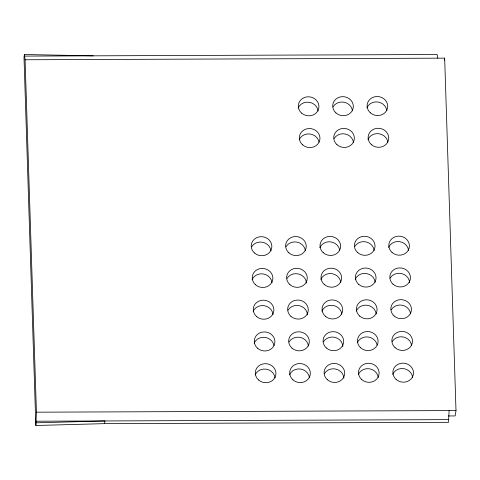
<?xml version="1.0" encoding="UTF-8"?>
<svg xmlns="http://www.w3.org/2000/svg" width="480" height="480" viewBox="0 0 480 480"><rect width="100%" height="100%" fill="white"/><g stroke="black" fill="none" stroke-linecap="round" stroke-linejoin="round"><path stroke-width="0.72" d="M449.124 410.592L448.494 422.31L104.586 423.636L35.85 425.49L36.426 412.188L25.086 59.766L24.414 54.516L93.246 55.836M24.414 54.516L24 57.198L35.85 425.49M104.586 423.636L105 420.954L36.27 422.808M444.348 60.162L444.66 58.146L25.086 59.766M444.66 58.146L456 410.568L455.172 415.932L448.29 415.962M24.468 56.1L437.16 54.51L437.778 58.176M36.426 412.188L456 410.568M36.216 421.218L448.908 419.628M289.536 374.826A10.338 9.504 8.8 0 1 300.564 369.03A10.338 9.504 8.8 0 1 309.456 377.772M324.486 373.572A10.338 9.504 8.8 0 1 335.946 369.09A10.338 9.504 8.8 0 1 343.89 378.258M358.314 374.556A10.338 9.504 8.8 0 1 369.342 368.766A10.338 9.504 8.8 0 1 378.24 377.508M289.074 341.958A10.338 9.504 8.8 0 1 300.204 337.398A10.338 9.504 8.8 0 1 308.436 346.026M323.466 341.82A10.338 9.504 8.8 0 1 334.926 337.338A10.338 9.504 8.8 0 1 342.87 346.512M357.294 342.81A10.338 9.504 8.8 0 1 367.986 336.972A10.338 9.504 8.8 0 1 377.13 345.132M288.048 310.206A10.338 9.504 8.8 0 1 299.514 305.724A10.338 9.504 8.8 0 1 307.458 314.892M321.882 311.19A10.338 9.504 8.8 0 1 332.91 305.4A10.338 9.504 8.8 0 1 341.808 314.142M356.274 311.058A10.338 9.504 8.8 0 1 367.302 305.262A10.338 9.504 8.8 0 1 376.2 314.01M287.028 278.454A10.338 9.504 8.8 0 1 298.494 273.972A10.338 9.504 8.8 0 1 306.432 283.146M320.862 279.444A10.338 9.504 8.8 0 1 331.89 273.648A10.338 9.504 8.8 0 1 340.782 282.39M355.248 279.312A10.338 9.504 8.8 0 1 366.282 273.516A10.338 9.504 8.8 0 1 375.174 282.258M286.008 246.708A10.338 9.504 8.8 0 1 297.144 242.148A10.338 9.504 8.8 0 1 305.37 250.776M319.836 247.692A10.338 9.504 8.8 0 1 330.528 241.854A10.338 9.504 8.8 0 1 339.678 250.02M354.792 246.444A10.338 9.504 8.8 0 1 365.922 241.884A10.338 9.504 8.8 0 1 374.154 250.512M392.706 374.424A10.338 9.504 8.8 0 1 403.734 368.628A10.338 9.504 8.8 0 1 412.632 377.376M392.244 341.556A10.338 9.504 8.8 0 1 403.38 337.002A10.338 9.504 8.8 0 1 411.612 345.624M391.224 309.81A10.338 9.504 8.8 0 1 402.36 305.25A10.338 9.504 8.8 0 1 410.586 313.878M390.204 278.058A10.338 9.504 8.8 0 1 401.664 273.576A10.338 9.504 8.8 0 1 409.608 282.744M388.62 247.428A10.338 9.504 8.8 0 1 399.648 241.632A10.338 9.504 8.8 0 1 408.546 250.374M255.144 374.958A10.338 9.504 8.8 0 1 266.172 369.162A10.338 9.504 8.8 0 1 275.07 377.904M254.118 343.206A10.338 9.504 8.8 0 1 264.81 337.368A10.338 9.504 8.8 0 1 273.96 345.534M253.098 311.46A10.338 9.504 8.8 0 1 264.126 305.664A10.338 9.504 8.8 0 1 273.024 314.406M252.078 279.708A10.338 9.504 8.8 0 1 263.106 273.912A10.338 9.504 8.8 0 1 272.004 282.654M251.616 246.84A10.338 9.504 8.8 0 1 262.752 242.28A10.338 9.504 8.8 0 1 270.978 250.908M367.95 139.548A10.338 9.504 8.8 0 1 378.978 133.752A10.338 9.504 8.8 0 1 387.876 142.494M334.122 138.558A10.338 9.504 8.8 0 1 345.252 134.004A10.338 9.504 8.8 0 1 353.484 142.626M299.166 139.812A10.338 9.504 8.8 0 1 309.858 133.974A10.338 9.504 8.8 0 1 319.008 142.14M366.93 107.796A10.338 9.504 8.8 0 1 377.958 102A10.338 9.504 8.8 0 1 386.856 110.748M333.096 106.812A10.338 9.504 8.8 0 1 344.232 102.252A10.338 9.504 8.8 0 1 352.464 110.88M298.146 108.06A10.338 9.504 8.8 0 1 309.174 102.27A10.338 9.504 8.8 0 1 318.072 111.012M396.108 379.428A10.338 9.504 8.8 0 0 413.232 375.096A10.338 9.504 8.8 0 0 400.218 363.474A10.338 9.504 8.8 0 0 396.108 379.428M361.716 379.56A10.338 9.504 8.8 0 0 378.84 375.228A10.338 9.504 8.8 0 0 365.832 363.612A10.338 9.504 8.8 0 0 361.716 379.56M327.324 379.698A10.338 9.504 8.8 0 0 344.448 375.36A10.338 9.504 8.8 0 0 331.44 363.744A10.338 9.504 8.8 0 0 327.324 379.698M292.932 379.83A10.338 9.504 8.8 0 0 310.056 375.492A10.338 9.504 8.8 0 0 297.048 363.876A10.338 9.504 8.8 0 0 292.932 379.83M258.546 379.962A10.338 9.504 8.8 0 0 275.67 375.624A10.338 9.504 8.8 0 0 262.656 364.008A10.338 9.504 8.8 0 0 258.546 379.962M395.088 347.682A10.338 9.504 8.8 0 0 412.212 343.344A10.338 9.504 8.8 0 0 399.198 331.728A10.338 9.504 8.8 0 0 395.088 347.682M360.696 347.814A10.338 9.504 8.8 0 0 377.82 343.476A10.338 9.504 8.8 0 0 364.806 331.86A10.338 9.504 8.8 0 0 360.696 347.814M326.304 347.946A10.338 9.504 8.8 0 0 343.428 343.608A10.338 9.504 8.8 0 0 330.414 331.992A10.338 9.504 8.8 0 0 326.304 347.946M291.912 348.078A10.338 9.504 8.8 0 0 309.036 343.74A10.338 9.504 8.8 0 0 296.028 332.124A10.338 9.504 8.8 0 0 291.912 348.078M257.52 348.21A10.338 9.504 8.8 0 0 274.644 343.872A10.338 9.504 8.8 0 0 261.636 332.256A10.338 9.504 8.8 0 0 257.52 348.21M256.5 316.464A10.338 9.504 8.8 0 0 273.624 312.126A10.338 9.504 8.8 0 0 260.61 300.51A10.338 9.504 8.8 0 0 256.5 316.464M290.892 316.332A10.338 9.504 8.8 0 0 308.016 311.994A10.338 9.504 8.8 0 0 295.002 300.378A10.338 9.504 8.8 0 0 290.892 316.332M325.284 316.194A10.338 9.504 8.8 0 0 342.408 311.862A10.338 9.504 8.8 0 0 329.394 300.246A10.338 9.504 8.8 0 0 325.284 316.194M359.676 316.062A10.338 9.504 8.8 0 0 376.8 311.73A10.338 9.504 8.8 0 0 363.786 300.108A10.338 9.504 8.8 0 0 359.676 316.062M394.062 315.93A10.338 9.504 8.8 0 0 411.186 311.592A10.338 9.504 8.8 0 0 398.178 299.976A10.338 9.504 8.8 0 0 394.062 315.93M393.042 284.184A10.338 9.504 8.8 0 0 410.166 279.846A10.338 9.504 8.8 0 0 397.158 268.23A10.338 9.504 8.8 0 0 393.042 284.184M358.65 284.316A10.338 9.504 8.8 0 0 375.774 279.978A10.338 9.504 8.8 0 0 362.766 268.362A10.338 9.504 8.8 0 0 358.65 284.316M324.258 284.448A10.338 9.504 8.8 0 0 341.382 280.11A10.338 9.504 8.8 0 0 328.374 268.494A10.338 9.504 8.8 0 0 324.258 284.448M289.872 284.58A10.338 9.504 8.8 0 0 306.996 280.242A10.338 9.504 8.8 0 0 293.982 268.626A10.338 9.504 8.8 0 0 289.872 284.58M255.48 284.712A10.338 9.504 8.8 0 0 272.604 280.374A10.338 9.504 8.8 0 0 259.59 268.758A10.338 9.504 8.8 0 0 255.48 284.712M254.454 252.966A10.338 9.504 8.8 0 0 271.578 248.628A10.338 9.504 8.8 0 0 258.57 237.012A10.338 9.504 8.8 0 0 254.454 252.966M288.846 252.828A10.338 9.504 8.8 0 0 305.97 248.496A10.338 9.504 8.8 0 0 292.962 236.88A10.338 9.504 8.8 0 0 288.846 252.828M323.238 252.696A10.338 9.504 8.8 0 0 340.362 248.364A10.338 9.504 8.8 0 0 327.354 236.742A10.338 9.504 8.8 0 0 323.238 252.696M357.63 252.564A10.338 9.504 8.8 0 0 374.754 248.226A10.338 9.504 8.8 0 0 361.74 236.61A10.338 9.504 8.8 0 0 357.63 252.564M392.022 252.432A10.338 9.504 8.8 0 0 409.146 248.094A10.338 9.504 8.8 0 0 396.132 236.478A10.338 9.504 8.8 0 0 392.022 252.432M336.96 144.684A10.338 9.504 8.8 0 0 354.084 140.346A10.338 9.504 8.8 0 0 341.07 128.73A10.338 9.504 8.8 0 0 336.96 144.684M302.568 144.816A10.338 9.504 8.8 0 0 319.692 140.478A10.338 9.504 8.8 0 0 306.684 128.862A10.338 9.504 8.8 0 0 302.568 144.816M301.548 113.064A10.338 9.504 8.8 0 0 318.672 108.732A10.338 9.504 8.8 0 0 305.658 97.116A10.338 9.504 8.8 0 0 301.548 113.064M335.94 112.932A10.338 9.504 8.8 0 0 353.064 108.6A10.338 9.504 8.8 0 0 340.05 96.978A10.338 9.504 8.8 0 0 335.94 112.932M371.352 144.552A10.338 9.504 8.8 0 0 388.476 140.214A10.338 9.504 8.8 0 0 375.462 128.598A10.338 9.504 8.8 0 0 371.352 144.552M370.332 112.8A10.338 9.504 8.8 0 0 387.456 108.462A10.338 9.504 8.8 0 0 374.442 96.846A10.338 9.504 8.8 0 0 370.332 112.8"/></g></svg>
